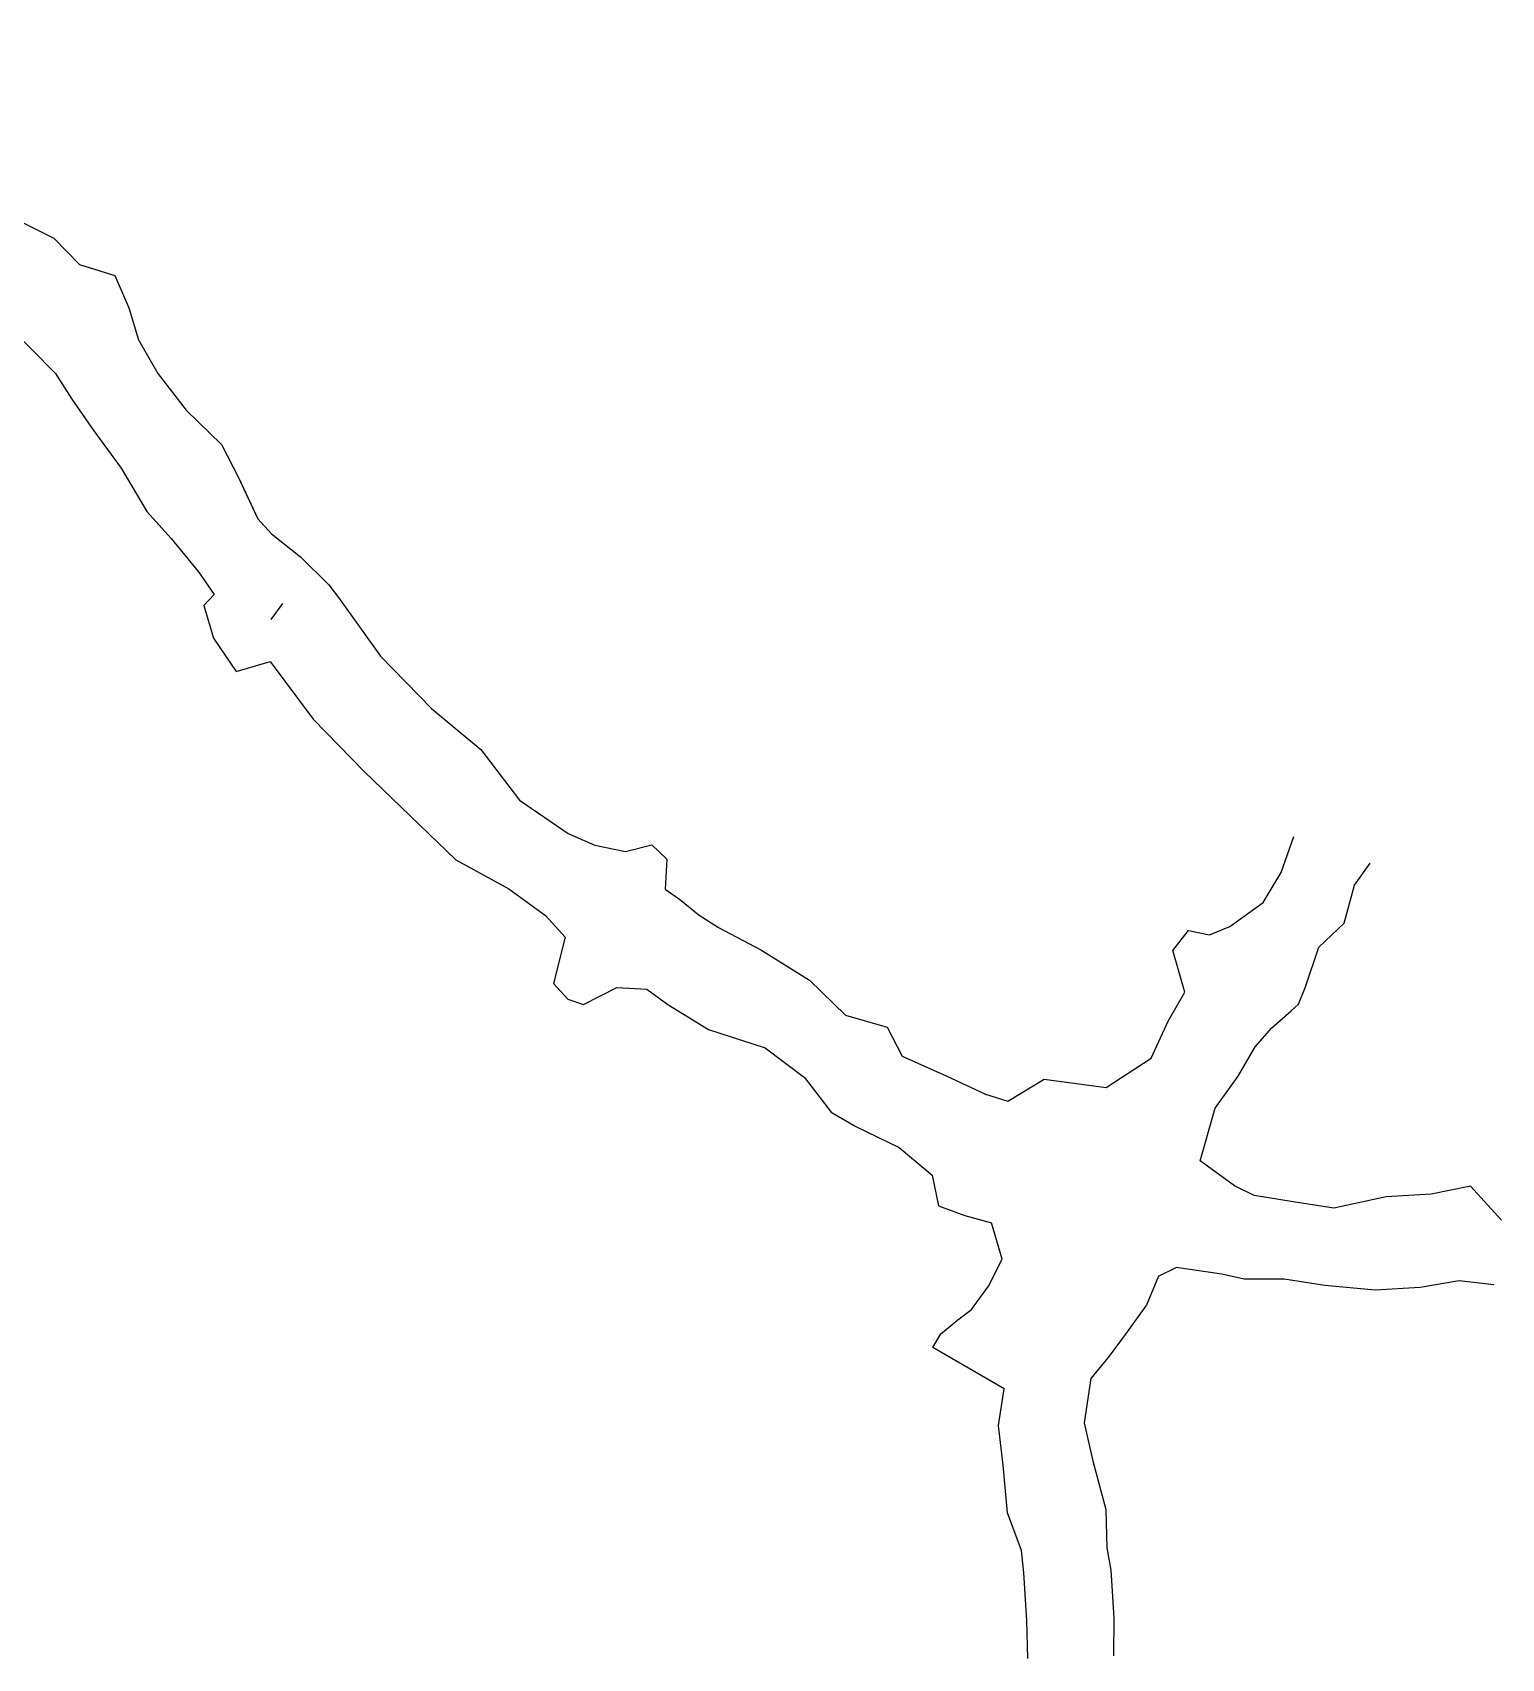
# Model space of a CAD drawing. Extents: x 9075 to 12914, y 9299 to 10364.
# Drawn here: x 10687.3 to 10779.7, y 9833 to 9935.3 of the extents above; entities that cross this region are included whole.
import ezdxf

# ---------------------------------------------------------------- set-up
doc = ezdxf.new("R2010")
doc.units = 0
doc.header["$MEASUREMENT"] = 0
doc.layers.get('0').update_dxf_attribs({"linetype": 'CONTINUOUS'})
doc.layers.add('F-440-7820-W-SCR', color=30, linetype='CONTINUOUS')

msp = doc.modelspace()

# ---------------------------------------------------------------- linework, layer by layer
at = {"elevation": -368.855}
msp.add_lwpolyline([(10702.303, 9898.359), (10703.04, 9899.373)], dxfattribs=at)
at = {"layer": 'F-440-7820-W-SCR', "linetype": 'ByBlock'}
for points in [[(10676.583, 9935.287, -372.088), (10677.293, 9932.32, -372.118), (10679.803, 9931.614, -372.096), (10681.329, 9929.758, -372.171), (10683.188, 9930.08, -372.161), (10684.796, 9928.432, -372.138), (10683.913, 9926.569, -372.13), (10684.265, 9925.275, -372.218), (10685.948, 9923.694, -372.294), (10688.634, 9922.34, -372.266), (10690.242, 9920.693, -371.543), (10692.47, 9920.002, -372.323), (10693.348, 9917.97, -372.401), (10693.944, 9915.954, -372.282), (10695.171, 9913.832, -372.258), (10696.955, 9911.537, -372.228), (10699.17, 9909.36, -371.997), (10700.256, 9907.246, -371.974), (10700.581, 9906.558, -371.966)], [(10676.583, 9935.287, -367.588), (10677.293, 9932.32, -367.418), (10679.803, 9931.614, -367.596), (10681.329, 9929.758, -367.571), (10683.188, 9930.08, -367.761), (10684.796, 9928.432, -367.638), (10683.913, 9926.569, -367.73), (10684.265, 9925.275, -368.018), (10685.948, 9923.694, -368.194), (10688.634, 9922.34, -368.166), (10690.242, 9920.693, -368.043), (10692.47, 9920.002, -368.423), (10693.348, 9917.97, -367.501), (10693.944, 9915.954, -367.682), (10695.171, 9913.832, -367.558), (10696.955, 9911.537, -367.928), (10699.17, 9909.36, -367.997), (10700.256, 9907.246, -368.274), (10701.46, 9904.7, -368.346), (10702.315, 9903.744, -368.275)], [(10664.712, 9932.47, -372.088), (10673.79, 9929.187, -372.118), (10675.257, 9927.547, -372.096), (10677.378, 9926.225, -372.171), (10677.299, 9924.813, -372.161), (10679.131, 9923.365, -372.138), (10679.59, 9922.702, -372.13), (10680.24, 9921.675, -372.218), (10681.476, 9919.694, -372.294), (10683.715, 9917.94, -372.266), (10685.844, 9916.759, -371.543), (10687.252, 9915.335, -372.323), (10688.726, 9913.837, -372.401), (10689.769, 9912.221, -372.282), (10691.146, 9910.232, -372.258), (10692.855, 9907.87, -372.228), (10694.475, 9905.16, -371.997), (10696.008, 9903.446, -371.974), (10697.733, 9901.367, -371.946), (10698.705, 9899.929, -371.929)], [(10664.712, 9932.47, -367.588), (10673.79, 9929.187, -367.418), (10675.257, 9927.547, -367.596), (10677.378, 9926.225, -367.571), (10677.299, 9924.813, -367.761), (10679.131, 9923.365, -367.638), (10679.59, 9922.702, -367.73), (10680.24, 9921.675, -368.018), (10681.476, 9919.694, -368.194), (10683.715, 9917.94, -368.166), (10685.844, 9916.759, -368.043), (10687.252, 9915.335, -368.423), (10688.726, 9913.837, -367.501), (10689.769, 9912.221, -367.682), (10691.146, 9910.232, -367.558), (10692.855, 9907.87, -367.928), (10694.475, 9905.16, -367.997), (10696.008, 9903.446, -368.274), (10697.733, 9901.367, -368.346), (10698.705, 9899.929, -368.251)], [(10700.581, 9906.558, -371.966), (10701.277, 9905.088, -371.95)], [(10701.277, 9905.088, -371.95), (10701.46, 9904.7, -371.946), (10702.315, 9903.744, -371.933)], [(10702.315, 9903.744, -371.933), (10704.153, 9902.301, -371.838), (10705.934, 9900.544, -371.703), (10706.544, 9899.746, -371.789), (10709.179, 9896.05, -371.925), (10712.394, 9892.759, -371.96), (10715.492, 9890.18, -371.903), (10717.932, 9886.986, -371.646), (10720.975, 9884.904, -371.495), (10722.667, 9884.153, -371.642)], [(10702.315, 9903.744, -368.275), (10704.153, 9902.301, -367.838), (10705.934, 9900.544, -367.603), (10706.544, 9899.746, -367.889), (10709.179, 9896.05, -367.325), (10712.394, 9892.759, -366.76), (10715.492, 9890.18, -366.403), (10717.932, 9886.986, -367.046), (10720.975, 9884.904, -367.295), (10722.667, 9884.153, -367.142)], [(10698.061, 9899.249, -371.866), (10698.705, 9899.929, -371.929)], [(10698.061, 9899.249, -367.914), (10698.705, 9899.929, -368.251)], [(10698.061, 9899.249, -371.866), (10698.676, 9897.178, -371.838), (10700.091, 9895.079, -371.703), (10702.235, 9895.715, -371.789), (10704.944, 9892.088, -371.925), (10708.159, 9888.797, -371.96), (10711.037, 9886.013, -371.903), (10713.916, 9883.229, -371.646), (10717.251, 9881.42, -371.495), (10719.547, 9879.746, -371.642)], [(10698.061, 9899.249, -367.914), (10698.676, 9897.178, -367.838), (10700.091, 9895.079, -367.603), (10702.235, 9895.715, -367.889), (10704.944, 9892.088, -367.325), (10708.159, 9888.797, -366.76), (10711.037, 9886.013, -366.403), (10713.916, 9883.229, -367.046), (10717.251, 9881.42, -367.295), (10719.547, 9879.746, -367.142)], [(10722.667, 9884.153, -367.142), (10724.598, 9883.766, -367.351), (10726.247, 9884.191, -367.356), (10727.193, 9883.277, -366.963), (10727.085, 9881.393, -367.067), (10727.982, 9880.758, -367.273), (10729.23, 9879.752, -367.381)], [(10722.667, 9884.153, -371.642), (10724.598, 9883.766, -371.751), (10726.247, 9884.191, -371.756), (10727.193, 9883.277, -371.863), (10727.085, 9881.393, -371.867), (10727.982, 9880.758, -371.873), (10729.23, 9879.752, -371.981)], [(10761.33, 9878.522, -370.932), (10761.33, 9878.522, -370.932), (10762.607, 9879.052, -371.042), (10764.701, 9880.548, -370.699), (10765.829, 9882.437, -370.097), (10766.628, 9884.715, -369.881), (10766.628, 9884.715, -369.881), (10766.628, 9884.715, -369.881)], [(10761.33, 9878.522, -367.032), (10761.33, 9878.522, -367.032), (10762.607, 9879.052, -367.042), (10764.701, 9880.548, -366.499), (10765.829, 9882.437, -366.397), (10766.628, 9884.715, -366.181), (10766.628, 9884.715, -366.181), (10766.628, 9884.715, -366.181)], [(10766.921, 9874.147, -370.932), (10766.921, 9874.147, -370.932), (10767.369, 9875.24, -371.042), (10768.214, 9877.736, -370.699), (10769.81, 9879.249, -370.097), (10770.453, 9881.653, -369.881), (10771.428, 9883.03, -369.748), (10771.428, 9883.03, -369.748)], [(10766.921, 9874.147, -367.032), (10766.921, 9874.147, -367.032), (10767.369, 9875.24, -367.042), (10768.214, 9877.736, -366.499), (10769.81, 9879.249, -366.397), (10770.453, 9881.653, -366.181), (10771.428, 9883.03, -365.848), (10771.428, 9883.03, -365.848)], [(10719.547, 9879.746, -367.142), (10720.785, 9878.379, -367.351), (10720.065, 9875.458, -367.356), (10720.953, 9874.462, -366.963), (10721.942, 9874.129, -367.067), (10724.053, 9875.208, -367.273), (10725.937, 9875.099, -367.381)], [(10719.547, 9879.746, -371.642), (10720.785, 9878.379, -371.751), (10720.065, 9875.458, -371.756), (10720.953, 9874.462, -371.863), (10721.942, 9874.129, -371.867), (10724.053, 9875.208, -371.873), (10725.937, 9875.099, -371.981)], [(10729.23, 9879.752, -367.381), (10730.444, 9878.973, -367.442), (10733.114, 9877.573, -368.018), (10736.174, 9875.676, -368.609), (10738.431, 9873.47, -368.487), (10741.042, 9872.708, -368.552), (10741.994, 9870.883, -368.398), (10744.773, 9869.65, -367.874), (10747.247, 9868.499, -368.142), (10748.636, 9868.062, -368.177)], [(10729.23, 9879.752, -371.981), (10730.444, 9878.973, -372.042), (10733.114, 9877.573, -372.118), (10736.174, 9875.676, -372.309), (10738.431, 9873.47, -372.187), (10741.042, 9872.708, -372.152), (10741.994, 9870.883, -372.098), (10744.773, 9869.65, -372.074), (10747.247, 9868.499, -372.242), (10748.636, 9868.062, -372.177)], [(10748.636, 9868.062, -372.177), (10748.636, 9868.062, -372.177), (10750.922, 9869.44, -371.89), (10754.829, 9868.916, -371.95), (10757.663, 9870.752, -371.724), (10758.727, 9873.086, -371.548), (10759.781, 9874.92, -371.5), (10759.032, 9877.533, -371.287), (10760.016, 9878.79, -370.974), (10761.33, 9878.522, -370.932)], [(10748.636, 9868.062, -368.177), (10748.636, 9868.062, -368.177), (10750.922, 9869.44, -366.99), (10754.829, 9868.916, -367.75), (10757.663, 9870.752, -368.024), (10758.727, 9873.086, -367.648), (10759.781, 9874.92, -367.3), (10759.032, 9877.533, -367.487), (10760.016, 9878.79, -367.074), (10761.33, 9878.522, -367.032)], [(10725.937, 9875.099, -371.981), (10727.253, 9874.13, -372.042), (10729.812, 9872.563, -372.118), (10733.367, 9871.418, -372.309), (10735.845, 9869.546, -372.187), (10737.52, 9867.364, -372.152), (10739.077, 9866.457, -372.098), (10741.802, 9865.141, -372.074), (10743.89, 9863.405, -372.242), (10744.289, 9861.466, -372.177), (10745.928, 9860.865, -372.12)], [(10725.937, 9875.099, -367.381), (10727.253, 9874.13, -367.442), (10729.812, 9872.563, -368.018), (10733.367, 9871.418, -368.609), (10735.845, 9869.546, -368.487), (10737.52, 9867.364, -368.552), (10739.077, 9866.457, -368.398), (10741.802, 9865.141, -367.874), (10743.89, 9863.405, -368.142), (10744.289, 9861.466, -368.177), (10745.928, 9860.865, -367.72)], [(10760.736, 9864.294, -371.95), (10760.736, 9864.294, -371.95), (10761.679, 9867.609, -371.724), (10763.137, 9869.635, -371.548), (10764.192, 9871.469, -371.5), (10765.254, 9872.665, -371.287), (10766.474, 9873.737, -370.974), (10766.921, 9874.147, -370.932)], [(10760.736, 9864.294, -367.75), (10760.736, 9864.294, -367.75), (10761.679, 9867.609, -368.024), (10763.137, 9869.635, -367.648), (10764.192, 9871.469, -367.3), (10765.254, 9872.665, -367.487), (10766.474, 9873.737, -367.074), (10766.921, 9874.147, -367.032)], [(10764.142, 9862.11, -371.234), (10762.893, 9862.72, -371.958), (10760.736, 9864.294, -371.95)], [(10764.142, 9862.11, -367.234), (10762.893, 9862.72, -367.858), (10760.736, 9864.294, -367.75)], [(10779.696, 9860.568, -365.224), (10777.745, 9862.712, -366.136), (10775.279, 9862.199, -366.566), (10772.452, 9862.031, -366.136), (10769.16, 9861.313, -367.043), (10766.602, 9861.717, -367.093), (10764.142, 9862.11, -367.234)], [(10779.696, 9860.568, -369.124), (10777.745, 9862.712, -369.436), (10775.279, 9862.199, -369.866), (10772.452, 9862.031, -370.536), (10769.16, 9861.313, -370.843), (10766.602, 9861.717, -370.893), (10764.142, 9862.11, -371.234)], [(10743.92, 9852.552, -372.492), (10744.421, 9853.417, -372.41), (10745.505, 9854.292, -372.334), (10746.352, 9854.957, -372.352), (10747.427, 9856.414, -372.384), (10748.292, 9858.108, -372.319), (10747.611, 9860.4, -372.464)], [(10743.92, 9852.552, -368.592), (10744.421, 9853.417, -368.61), (10745.505, 9854.292, -368.734), (10746.352, 9854.957, -368.352), (10747.427, 9856.414, -368.084), (10748.292, 9858.108, -368.319), (10747.611, 9860.4, -367.764)], [(10745.928, 9860.865, -372.12), (10747.611, 9860.4, -372.464), (10747.611, 9860.4, -372.464)], [(10745.928, 9860.865, -367.72), (10747.611, 9860.4, -367.764), (10747.611, 9860.4, -367.764)], [(10758.111, 9857.046, -367.167), (10759.239, 9857.584, -367.972), (10759.239, 9857.584, -367.972)], [(10758.111, 9857.046, -371.867), (10759.239, 9857.584, -372.072), (10759.239, 9857.584, -372.072)], [(10763.518, 9856.847, -371.234), (10762.102, 9857.176, -371.958), (10759.239, 9857.584, -372.072)], [(10763.518, 9856.847, -367.234), (10762.102, 9857.176, -367.858), (10759.239, 9857.584, -367.972)], [(10758.111, 9857.046, -367.167), (10757.343, 9855.18, -367.755)], [(10758.111, 9857.046, -371.867), (10757.343, 9855.18, -372.355)], [(10779.214, 9856.496, -365.224), (10777.039, 9856.754, -366.136), (10774.584, 9856.34, -366.566), (10771.758, 9856.172, -366.136), (10768.583, 9856.448, -367.043), (10766.025, 9856.852, -367.093), (10763.518, 9856.847, -367.234)], [(10779.214, 9856.496, -369.124), (10777.039, 9856.754, -369.436), (10774.584, 9856.34, -369.866), (10771.758, 9856.172, -370.536), (10768.583, 9856.448, -370.843), (10766.025, 9856.852, -370.893), (10763.518, 9856.847, -371.234)], [(10753.459, 9847.808, -372.633), (10753.882, 9850.598, -372.352), (10755.043, 9852.005, -372.384), (10756.168, 9853.549, -372.319), (10757.343, 9855.18, -372.355)], [(10753.459, 9847.808, -369.033), (10753.882, 9850.598, -368.352), (10755.043, 9852.005, -368.084), (10756.168, 9853.549, -368.319), (10757.343, 9855.18, -367.755)], [(10748.061, 9847.643, -372.633), (10748.421, 9849.947, -372.492), (10743.92, 9852.552, -372.492)], [(10748.061, 9847.643, -369.033), (10748.421, 9849.947, -368.892), (10743.92, 9852.552, -368.592)], [(10749.91, 9832.992, -368.616), (10749.836, 9835.391, -368.419), (10749.645, 9838.387, -368.422), (10749.502, 9839.783, -368.324), (10748.629, 9842.157, -368.727), (10748.338, 9845.15, -368.93), (10748.061, 9847.643, -369.033)], [(10749.91, 9832.992, -373.016), (10749.836, 9835.391, -373.019), (10749.645, 9838.387, -372.922), (10749.502, 9839.783, -372.824), (10748.629, 9842.157, -372.827), (10748.338, 9845.15, -372.73), (10748.061, 9847.643, -372.633)], [(10755.307, 9833.157, -368.616), (10755.334, 9835.559, -368.419), (10755.142, 9838.555, -368.422), (10754.9, 9839.948, -368.324), (10754.826, 9842.347, -368.727), (10754.035, 9845.324, -368.93), (10753.459, 9847.808, -369.033)], [(10755.307, 9833.157, -373.016), (10755.334, 9835.559, -373.019), (10755.142, 9838.555, -372.922), (10754.9, 9839.948, -372.824), (10754.826, 9842.347, -372.827), (10754.035, 9845.324, -372.73), (10753.459, 9847.808, -372.633)]]:
    msp.add_polyline3d(points, dxfattribs=at)

doc.saveas('drawing.dxf')
